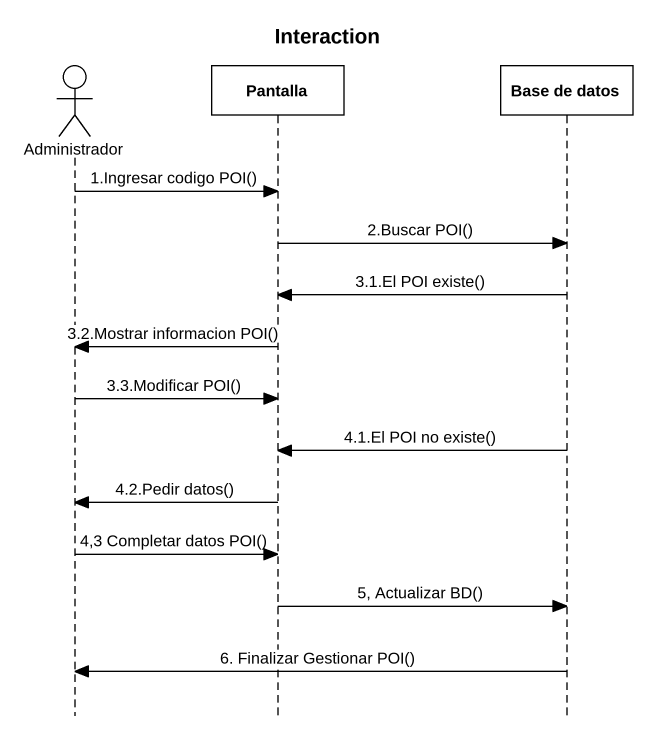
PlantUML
@startuml
title Interaction
hide footbox
actor Administrador
participant Pantalla
participant "Base de datos" as Base_de_datos

Administrador -> Pantalla : 1.Ingresar codigo POI()
Pantalla -> Base_de_datos : 2.Buscar POI()
Base_de_datos -> Pantalla : 3.1.El POI existe()
Pantalla -> Administrador : 3.2.Mostrar informacion POI()
Administrador -> Pantalla : 3.3.Modificar POI()
Base_de_datos -> Pantalla : 4.1.El POI no existe()
Pantalla -> Administrador : 4.2.Pedir datos()
Administrador -> Pantalla : 4,3 Completar datos POI()
Pantalla -> Base_de_datos : 5, Actualizar BD()
Base_de_datos -> Administrador : 6. Finalizar Gestionar POI()
@enduml
